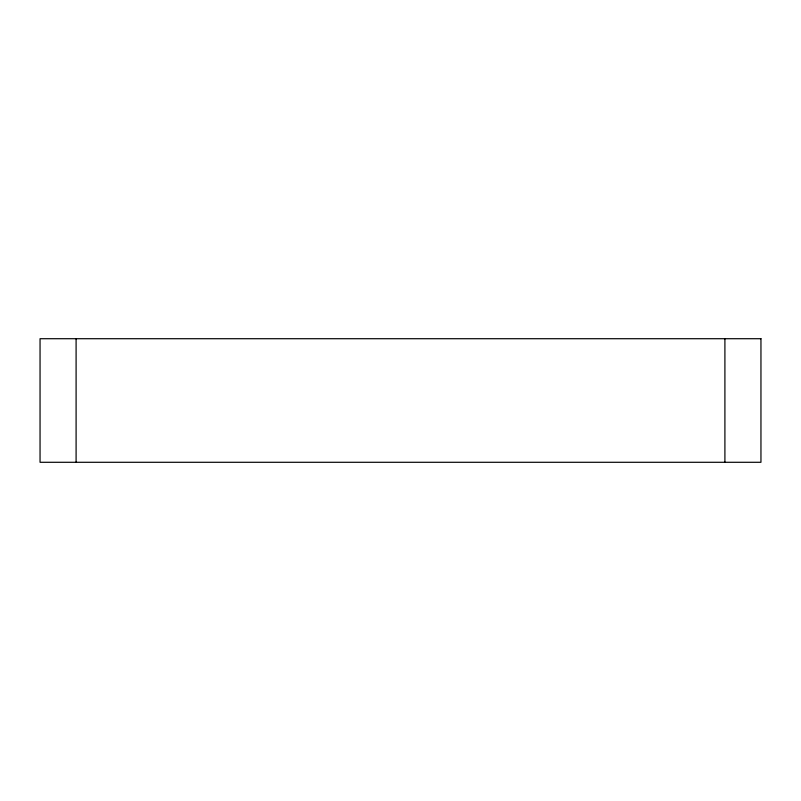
<?xml version="1.0" encoding="UTF-8"?>
<svg xmlns="http://www.w3.org/2000/svg" width="801" height="801" viewBox="0 0 801 801"><rect width="100%" height="100%" fill="white"/><g stroke="black" fill="none" stroke-linecap="round" stroke-linejoin="round"><path stroke-width="1.2" d="M724.905 338.713L724.905 462.287M76.095 338.713L76.095 462.287M760.95 338.713L40.05 338.713L40.05 462.287L760.95 462.287L760.95 338.713"/></g></svg>
